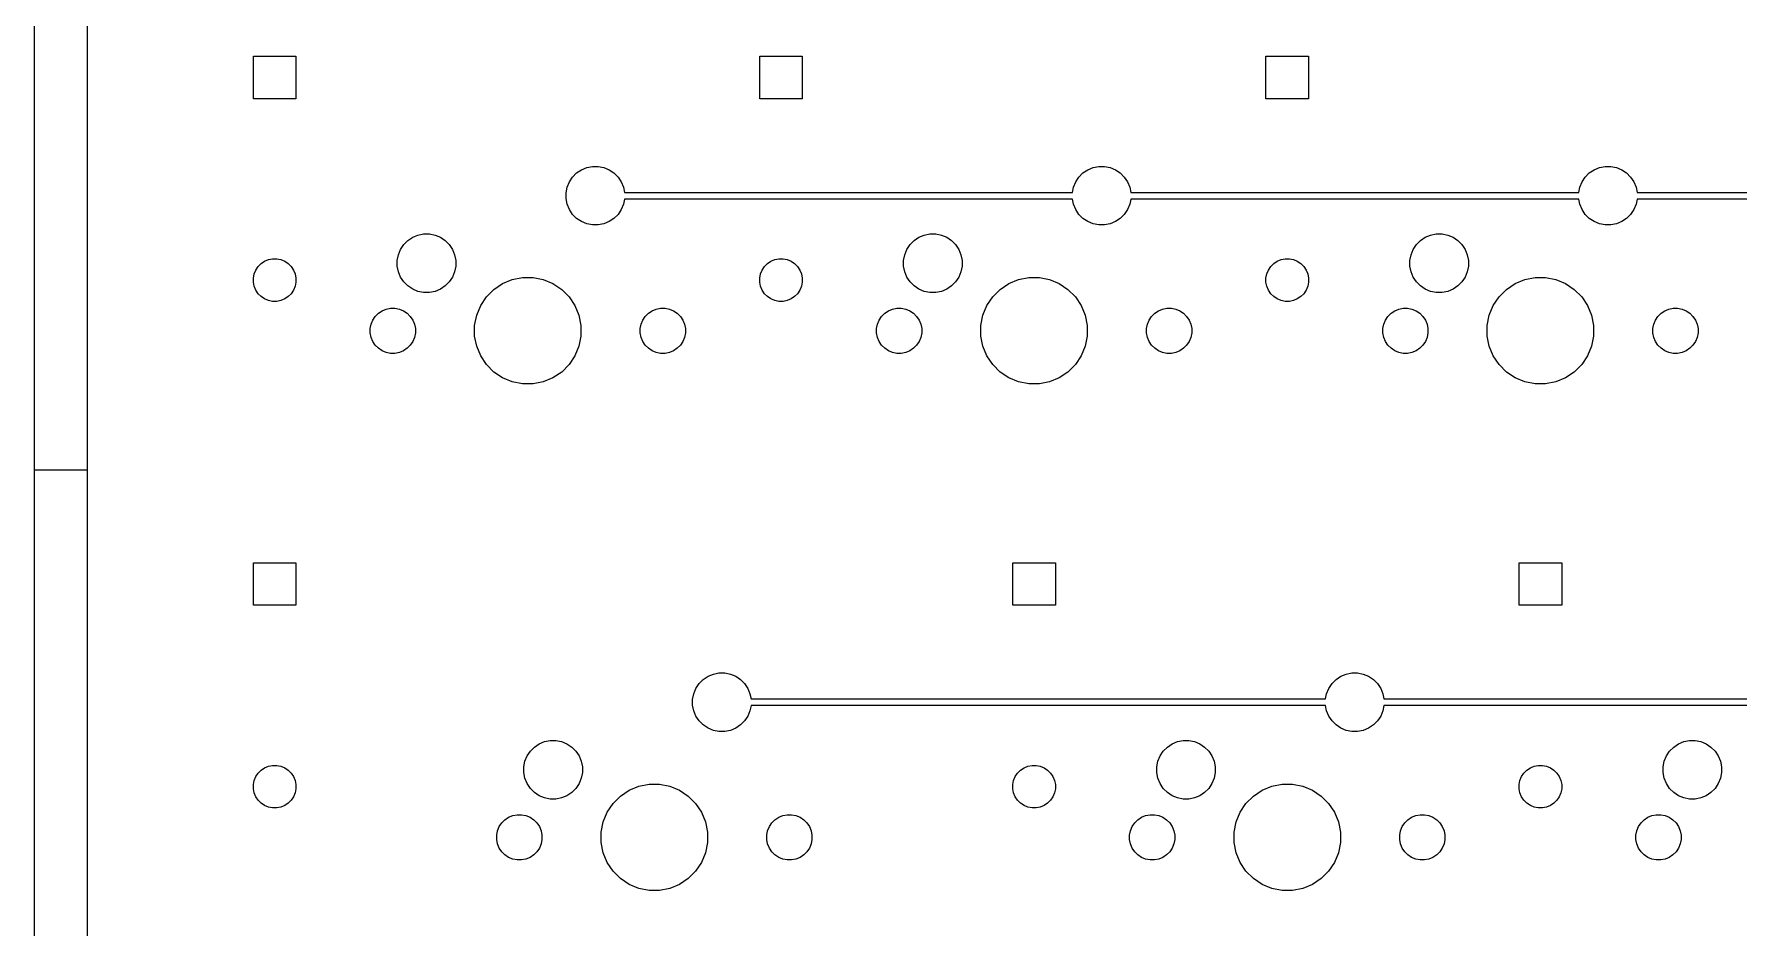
# Model space of a CAD drawing. Extents: x 0.4 to 33.6, y -21.6 to -0.4.
# Drawn here: x 0.394 to 2.919, y -3.04 to -1.717 of the extents above; entities that cross this region are included whole.
import ezdxf

# ---------------------------------------------------------------- set-up
doc = ezdxf.new("R2010")
doc.units = 0
doc.header["$MEASUREMENT"] = 0
doc.layers.add('BLACK', color=7, linetype='CONTINUOUS')

msp = doc.modelspace()

# ---------------------------------------------------------------- linework, layer by layer
at = {"layer": 'BLACK', "linetype": 'CONTINUOUS'}
for p, q in [((0.393701, -0.393701), (0.393701, -21.6063)), ((0.472441, -0.472441), (0.472441, -21.5276)), ((0.718504, -1.81275), (0.718504, -1.74975)), ((0.718504, -1.74975), (0.781496, -1.74975)), ((0.781496, -1.74975), (0.781496, -1.81275)), ((1.4685, -1.81275), (1.4685, -1.74975)), ((1.4685, -1.74975), (1.5315, -1.74975)), ((1.5315, -1.74975), (1.5315, -1.81275)), ((2.2185, -1.81275), (2.2185, -1.74975)), ((2.2185, -1.74975), (2.2815, -1.74975)), ((2.2815, -1.74975), (2.2815, -1.81275)), ((0.781496, -1.81275), (0.718504, -1.81275)), ((1.5315, -1.81275), (1.4685, -1.81275)), ((2.2815, -1.81275), (2.2185, -1.81275)), ((1.19739, -1.92261), (1.20449, -1.91787)), ((1.20449, -1.91787), (1.21237, -1.91461)), ((1.21237, -1.91461), (1.22073, -1.91294)), ((1.22073, -1.91294), (1.22927, -1.91294)), ((1.22927, -1.91294), (1.23763, -1.91461)), ((1.23763, -1.91461), (1.24551, -1.91787)), ((1.24551, -1.91787), (1.25261, -1.92261)), ((1.94739, -1.92261), (1.95449, -1.91787)), ((1.95449, -1.91787), (1.96237, -1.91461)), ((1.96237, -1.91461), (1.97073, -1.91294)), ((1.97073, -1.91294), (1.97927, -1.91294)), ((1.97927, -1.91294), (1.98763, -1.91461)), ((1.98763, -1.91461), (1.99551, -1.91787)), ((1.99551, -1.91787), (2.00261, -1.92261)), ((2.69739, -1.92261), (2.70449, -1.91787)), ((2.70449, -1.91787), (2.71237, -1.91461)), ((2.71237, -1.91461), (2.72073, -1.91294)), ((2.72073, -1.91294), (2.72927, -1.91294)), ((2.72927, -1.91294), (2.73763, -1.91461)), ((2.73763, -1.91461), (2.74551, -1.91787)), ((2.74551, -1.91787), (2.75261, -1.92261)), ((1.18169, -1.95198), (1.18336, -1.94362)), ((1.18336, -1.94362), (1.18662, -1.93574)), ((1.18662, -1.93574), (1.19136, -1.92864)), ((1.19136, -1.92864), (1.19739, -1.92261)), ((1.25261, -1.92261), (1.25864, -1.92864)), ((1.25864, -1.92864), (1.26338, -1.93574)), ((1.26338, -1.93574), (1.26664, -1.94362)), ((1.26664, -1.94362), (1.26818, -1.95133)), ((1.93182, -1.95133), (1.93336, -1.94362)), ((1.93336, -1.94362), (1.93662, -1.93574)), ((1.93662, -1.93574), (1.94136, -1.92864)), ((1.94136, -1.92864), (1.94739, -1.92261)), ((2.00261, -1.92261), (2.00864, -1.92864)), ((2.00864, -1.92864), (2.01338, -1.93574)), ((2.01338, -1.93574), (2.01664, -1.94362)), ((2.01664, -1.94362), (2.01818, -1.95133)), ((2.68182, -1.95133), (2.68336, -1.94362)), ((2.68336, -1.94362), (2.68662, -1.93574)), ((2.68662, -1.93574), (2.69136, -1.92864)), ((2.69136, -1.92864), (2.69739, -1.92261)), ((2.75261, -1.92261), (2.75864, -1.92864)), ((2.75864, -1.92864), (2.76338, -1.93574)), ((2.76338, -1.93574), (2.76664, -1.94362)), ((2.76664, -1.94362), (2.76818, -1.95133)), ((1.18169, -1.96052), (1.18169, -1.95198)), ((1.18336, -1.96888), (1.18169, -1.96052)), ((1.18662, -1.97676), (1.18336, -1.96888)), ((1.26664, -1.96888), (1.26338, -1.97676)), ((1.26818, -1.96117), (1.26664, -1.96888)), ((1.26818, -1.95133), (1.93182, -1.95133)), ((1.93182, -1.96117), (1.26818, -1.96117)), ((1.93336, -1.96888), (1.93182, -1.96117)), ((1.93662, -1.97676), (1.93336, -1.96888)), ((2.01664, -1.96888), (2.01338, -1.97676)), ((2.01818, -1.96117), (2.01664, -1.96888)), ((2.01818, -1.95133), (2.68182, -1.95133)), ((2.68182, -1.96117), (2.01818, -1.96117)), ((2.68336, -1.96888), (2.68182, -1.96117)), ((2.68662, -1.97676), (2.68336, -1.96888)), ((2.76664, -1.96888), (2.76338, -1.97676)), ((2.76818, -1.96117), (2.76664, -1.96888)), ((2.76818, -1.95133), (3.43182, -1.95133)), ((3.43182, -1.96117), (2.76818, -1.96117)), ((1.19136, -1.98386), (1.18662, -1.97676)), ((1.19739, -1.98989), (1.19136, -1.98386)), ((1.20449, -1.99463), (1.19739, -1.98989)), ((1.21237, -1.99789), (1.20449, -1.99463)), ((1.24551, -1.99463), (1.23763, -1.99789)), ((1.25261, -1.98989), (1.24551, -1.99463)), ((1.25864, -1.98386), (1.25261, -1.98989)), ((1.26338, -1.97676), (1.25864, -1.98386)), ((1.94136, -1.98386), (1.93662, -1.97676)), ((1.94739, -1.98989), (1.94136, -1.98386)), ((1.95449, -1.99463), (1.94739, -1.98989)), ((1.96237, -1.99789), (1.95449, -1.99463)), ((1.99551, -1.99463), (1.98763, -1.99789)), ((2.00261, -1.98989), (1.99551, -1.99463)), ((2.00864, -1.98386), (2.00261, -1.98989)), ((2.01338, -1.97676), (2.00864, -1.98386)), ((2.69136, -1.98386), (2.68662, -1.97676)), ((2.69739, -1.98989), (2.69136, -1.98386)), ((2.70449, -1.99463), (2.69739, -1.98989)), ((2.71237, -1.99789), (2.70449, -1.99463)), ((2.74551, -1.99463), (2.73763, -1.99789)), ((2.75261, -1.98989), (2.74551, -1.99463)), ((2.75864, -1.98386), (2.75261, -1.98989)), ((2.76338, -1.97676), (2.75864, -1.98386)), ((0.947393, -2.02261), (0.954486, -2.01787)), ((0.954486, -2.01787), (0.962368, -2.01461)), ((0.962368, -2.01461), (0.970735, -2.01294)), ((0.970735, -2.01294), (0.979265, -2.01294)), ((0.979265, -2.01294), (0.987632, -2.01461)), ((0.987632, -2.01461), (0.995514, -2.01787)), ((0.995514, -2.01787), (1.00261, -2.02261)), ((1.22073, -1.99956), (1.21237, -1.99789)), ((1.22927, -1.99956), (1.22073, -1.99956)), ((1.23763, -1.99789), (1.22927, -1.99956)), ((1.69739, -2.02261), (1.70449, -2.01787)), ((1.70449, -2.01787), (1.71237, -2.01461)), ((1.71237, -2.01461), (1.72073, -2.01294)), ((1.72073, -2.01294), (1.72927, -2.01294)), ((1.72927, -2.01294), (1.73763, -2.01461)), ((1.73763, -2.01461), (1.74551, -2.01787)), ((1.74551, -2.01787), (1.75261, -2.02261)), ((1.97073, -1.99956), (1.96237, -1.99789)), ((1.97927, -1.99956), (1.97073, -1.99956)), ((1.98763, -1.99789), (1.97927, -1.99956)), ((2.44739, -2.02261), (2.45449, -2.01787)), ((2.45449, -2.01787), (2.46237, -2.01461)), ((2.46237, -2.01461), (2.47073, -2.01294)), ((2.47073, -2.01294), (2.47927, -2.01294)), ((2.47927, -2.01294), (2.48763, -2.01461)), ((2.48763, -2.01461), (2.49551, -2.01787)), ((2.49551, -2.01787), (2.50261, -2.02261)), ((2.72073, -1.99956), (2.71237, -1.99789)), ((2.72927, -1.99956), (2.72073, -1.99956)), ((2.73763, -1.99789), (2.72927, -1.99956)), ((0.931693, -2.05198), (0.933357, -2.04362)), ((0.933357, -2.04362), (0.936622, -2.03574)), ((0.936622, -2.03574), (0.941361, -2.02864)), ((0.941361, -2.02864), (0.947393, -2.02261)), ((1.00261, -2.02261), (1.00864, -2.02864)), ((1.00864, -2.02864), (1.01338, -2.03574)), ((1.01338, -2.03574), (1.01664, -2.04362)), ((1.01664, -2.04362), (1.01831, -2.05198)), ((1.68169, -2.05198), (1.68336, -2.04362)), ((1.68336, -2.04362), (1.68662, -2.03574)), ((1.68662, -2.03574), (1.69136, -2.02864)), ((1.69136, -2.02864), (1.69739, -2.02261)), ((1.75261, -2.02261), (1.75864, -2.02864)), ((1.75864, -2.02864), (1.76338, -2.03574)), ((1.76338, -2.03574), (1.76664, -2.04362)), ((1.76664, -2.04362), (1.76831, -2.05198)), ((2.43169, -2.05198), (2.43336, -2.04362)), ((2.43336, -2.04362), (2.43662, -2.03574)), ((2.43662, -2.03574), (2.44136, -2.02864)), ((2.44136, -2.02864), (2.44739, -2.02261)), ((2.50261, -2.02261), (2.50864, -2.02864)), ((2.50864, -2.02864), (2.51338, -2.03574)), ((2.51338, -2.03574), (2.51664, -2.04362)), ((2.51664, -2.04362), (2.51831, -2.05198)), ((0.719714, -2.07206), (0.722089, -2.06633)), ((0.722089, -2.06633), (0.725535, -2.06117)), ((0.725535, -2.06117), (0.729922, -2.05679)), ((0.729922, -2.05679), (0.735081, -2.05334)), ((0.735081, -2.05334), (0.740813, -2.05096)), ((0.740813, -2.05096), (0.746898, -2.04975)), ((0.746898, -2.04975), (0.753102, -2.04975)), ((0.753102, -2.04975), (0.759187, -2.05096)), ((0.759187, -2.05096), (0.764919, -2.05334)), ((0.764919, -2.05334), (0.770078, -2.05679)), ((0.770078, -2.05679), (0.774465, -2.06117)), ((0.774465, -2.06117), (0.777911, -2.06633)), ((0.777911, -2.06633), (0.780286, -2.07206)), ((0.931693, -2.06052), (0.931693, -2.05198)), ((0.933357, -2.06888), (0.931693, -2.06052)), ((0.936622, -2.07676), (0.933357, -2.06888)), ((1.01664, -2.06888), (1.01338, -2.07676)), ((1.01831, -2.06052), (1.01664, -2.06888)), ((1.01831, -2.05198), (1.01831, -2.06052)), ((1.46971, -2.07206), (1.47209, -2.06633)), ((1.47209, -2.06633), (1.47554, -2.06117)), ((1.47554, -2.06117), (1.47992, -2.05679)), ((1.47992, -2.05679), (1.48508, -2.05334)), ((1.48508, -2.05334), (1.49081, -2.05096)), ((1.49081, -2.05096), (1.4969, -2.04975)), ((1.4969, -2.04975), (1.5031, -2.04975)), ((1.5031, -2.04975), (1.50919, -2.05096)), ((1.50919, -2.05096), (1.51492, -2.05334)), ((1.51492, -2.05334), (1.52008, -2.05679)), ((1.52008, -2.05679), (1.52446, -2.06117)), ((1.52446, -2.06117), (1.52791, -2.06633)), ((1.52791, -2.06633), (1.53029, -2.07206)), ((1.68169, -2.06052), (1.68169, -2.05198)), ((1.68336, -2.06888), (1.68169, -2.06052)), ((1.68662, -2.07676), (1.68336, -2.06888)), ((1.76664, -2.06888), (1.76338, -2.07676)), ((1.76831, -2.06052), (1.76664, -2.06888)), ((1.76831, -2.05198), (1.76831, -2.06052)), ((2.21971, -2.07206), (2.22209, -2.06633)), ((2.22209, -2.06633), (2.22554, -2.06117)), ((2.22554, -2.06117), (2.22992, -2.05679)), ((2.22992, -2.05679), (2.23508, -2.05334)), ((2.23508, -2.05334), (2.24081, -2.05096)), ((2.24081, -2.05096), (2.2469, -2.04975)), ((2.2469, -2.04975), (2.2531, -2.04975)), ((2.2531, -2.04975), (2.25919, -2.05096)), ((2.25919, -2.05096), (2.26492, -2.05334)), ((2.26492, -2.05334), (2.27008, -2.05679)), ((2.27008, -2.05679), (2.27446, -2.06117)), ((2.27446, -2.06117), (2.27791, -2.06633)), ((2.27791, -2.06633), (2.28029, -2.07206)), ((2.43169, -2.06052), (2.43169, -2.05198)), ((2.43336, -2.06888), (2.43169, -2.06052)), ((2.43662, -2.07676), (2.43336, -2.06888)), ((2.51664, -2.06888), (2.51338, -2.07676)), ((2.51831, -2.06052), (2.51664, -2.06888)), ((2.51831, -2.05198), (2.51831, -2.06052)), ((0.718504, -2.07815), (0.719714, -2.07206)), ((0.718504, -2.08435), (0.718504, -2.07815)), ((0.719714, -2.09044), (0.718504, -2.08435)), ((0.722089, -2.09617), (0.719714, -2.09044)), ((0.780286, -2.09044), (0.777911, -2.09617)), ((0.780286, -2.07206), (0.781496, -2.07815)), ((0.781496, -2.08435), (0.780286, -2.09044)), ((0.781496, -2.07815), (0.781496, -2.08435)), ((0.941361, -2.08386), (0.936622, -2.07676)), ((0.947393, -2.08989), (0.941361, -2.08386)), ((0.954486, -2.09463), (0.947393, -2.08989)), ((0.962368, -2.09789), (0.954486, -2.09463)), ((0.995514, -2.09463), (0.987632, -2.09789)), ((1.00261, -2.08989), (0.995514, -2.09463)), ((1.00864, -2.08386), (1.00261, -2.08989)), ((1.01338, -2.07676), (1.00864, -2.08386)), ((1.06384, -2.10606), (1.07481, -2.09509)), ((1.07481, -2.09509), (1.0877, -2.08647)), ((1.0877, -2.08647), (1.10203, -2.08054)), ((1.10203, -2.08054), (1.11724, -2.07751)), ((1.11724, -2.07751), (1.13276, -2.07751)), ((1.13276, -2.07751), (1.14797, -2.08054)), ((1.14797, -2.08054), (1.1623, -2.08647)), ((1.1623, -2.08647), (1.17519, -2.09509)), ((1.17519, -2.09509), (1.18616, -2.10606)), ((1.4685, -2.07815), (1.46971, -2.07206)), ((1.4685, -2.08435), (1.4685, -2.07815)), ((1.46971, -2.09044), (1.4685, -2.08435)), ((1.47209, -2.09617), (1.46971, -2.09044)), ((1.53029, -2.09044), (1.52791, -2.09617)), ((1.53029, -2.07206), (1.5315, -2.07815)), ((1.5315, -2.08435), (1.53029, -2.09044)), ((1.5315, -2.07815), (1.5315, -2.08435)), ((1.69136, -2.08386), (1.68662, -2.07676)), ((1.69739, -2.08989), (1.69136, -2.08386)), ((1.70449, -2.09463), (1.69739, -2.08989)), ((1.71237, -2.09789), (1.70449, -2.09463)), ((1.74551, -2.09463), (1.73763, -2.09789)), ((1.75261, -2.08989), (1.74551, -2.09463)), ((1.75864, -2.08386), (1.75261, -2.08989)), ((1.76338, -2.07676), (1.75864, -2.08386)), ((1.81384, -2.10606), (1.82481, -2.09509)), ((1.82481, -2.09509), (1.8377, -2.08647)), ((1.8377, -2.08647), (1.85203, -2.08054)), ((1.85203, -2.08054), (1.86724, -2.07751)), ((1.86724, -2.07751), (1.88276, -2.07751)), ((1.88276, -2.07751), (1.89797, -2.08054)), ((1.89797, -2.08054), (1.9123, -2.08647)), ((1.9123, -2.08647), (1.92519, -2.09509)), ((1.92519, -2.09509), (1.93616, -2.10606)), ((2.2185, -2.07815), (2.21971, -2.07206)), ((2.2185, -2.08435), (2.2185, -2.07815)), ((2.21971, -2.09044), (2.2185, -2.08435)), ((2.22209, -2.09617), (2.21971, -2.09044)), ((2.28029, -2.09044), (2.27791, -2.09617)), ((2.28029, -2.07206), (2.2815, -2.07815)), ((2.2815, -2.08435), (2.28029, -2.09044)), ((2.2815, -2.07815), (2.2815, -2.08435)), ((2.44136, -2.08386), (2.43662, -2.07676)), ((2.44739, -2.08989), (2.44136, -2.08386)), ((2.45449, -2.09463), (2.44739, -2.08989)), ((2.46237, -2.09789), (2.45449, -2.09463)), ((2.49551, -2.09463), (2.48763, -2.09789)), ((2.50261, -2.08989), (2.49551, -2.09463)), ((2.50864, -2.08386), (2.50261, -2.08989)), ((2.51338, -2.07676), (2.50864, -2.08386)), ((2.56384, -2.10606), (2.57481, -2.09509)), ((2.57481, -2.09509), (2.5877, -2.08647)), ((2.5877, -2.08647), (2.60203, -2.08054)), ((2.60203, -2.08054), (2.61724, -2.07751)), ((2.61724, -2.07751), (2.63276, -2.07751)), ((2.63276, -2.07751), (2.64797, -2.08054)), ((2.64797, -2.08054), (2.6623, -2.08647)), ((2.6623, -2.08647), (2.67519, -2.09509)), ((2.67519, -2.09509), (2.68616, -2.10606)), ((0.725535, -2.10133), (0.722089, -2.09617)), ((0.729922, -2.10571), (0.725535, -2.10133)), ((0.735081, -2.10916), (0.729922, -2.10571)), ((0.740813, -2.11154), (0.735081, -2.10916)), ((0.746898, -2.11275), (0.740813, -2.11154)), ((0.753102, -2.11275), (0.746898, -2.11275)), ((0.759187, -2.11154), (0.753102, -2.11275)), ((0.764919, -2.10916), (0.759187, -2.11154)), ((0.770078, -2.10571), (0.764919, -2.10916)), ((0.774465, -2.10133), (0.770078, -2.10571)), ((0.777911, -2.09617), (0.774465, -2.10133)), ((0.970735, -2.09956), (0.962368, -2.09789)), ((0.979265, -2.09956), (0.970735, -2.09956)), ((0.987632, -2.09789), (0.979265, -2.09956)), ((1.04929, -2.13328), (1.05522, -2.11895)), ((1.05522, -2.11895), (1.06384, -2.10606)), ((1.18616, -2.10606), (1.19478, -2.11895)), ((1.19478, -2.11895), (1.20071, -2.13328)), ((1.47554, -2.10133), (1.47209, -2.09617)), ((1.47992, -2.10571), (1.47554, -2.10133)), ((1.48508, -2.10916), (1.47992, -2.10571)), ((1.49081, -2.11154), (1.48508, -2.10916)), ((1.4969, -2.11275), (1.49081, -2.11154)), ((1.5031, -2.11275), (1.4969, -2.11275)), ((1.50919, -2.11154), (1.5031, -2.11275)), ((1.51492, -2.10916), (1.50919, -2.11154)), ((1.52008, -2.10571), (1.51492, -2.10916)), ((1.52446, -2.10133), (1.52008, -2.10571)), ((1.52791, -2.09617), (1.52446, -2.10133)), ((1.72073, -2.09956), (1.71237, -2.09789)), ((1.72927, -2.09956), (1.72073, -2.09956)), ((1.73763, -2.09789), (1.72927, -2.09956)), ((1.79929, -2.13328), (1.80522, -2.11895)), ((1.80522, -2.11895), (1.81384, -2.10606)), ((1.93616, -2.10606), (1.94478, -2.11895)), ((1.94478, -2.11895), (1.95071, -2.13328)), ((2.22554, -2.10133), (2.22209, -2.09617)), ((2.22992, -2.10571), (2.22554, -2.10133)), ((2.23508, -2.10916), (2.22992, -2.10571)), ((2.24081, -2.11154), (2.23508, -2.10916)), ((2.2469, -2.11275), (2.24081, -2.11154)), ((2.2531, -2.11275), (2.2469, -2.11275)), ((2.25919, -2.11154), (2.2531, -2.11275)), ((2.26492, -2.10916), (2.25919, -2.11154)), ((2.27008, -2.10571), (2.26492, -2.10916)), ((2.27446, -2.10133), (2.27008, -2.10571)), ((2.27791, -2.09617), (2.27446, -2.10133)), ((2.47073, -2.09956), (2.46237, -2.09789)), ((2.47927, -2.09956), (2.47073, -2.09956)), ((2.48763, -2.09789), (2.47927, -2.09956)), ((2.54929, -2.13328), (2.55522, -2.11895)), ((2.55522, -2.11895), (2.56384, -2.10606)), ((2.68616, -2.10606), (2.69478, -2.11895)), ((2.69478, -2.11895), (2.70071, -2.13328)), ((0.891535, -2.15295), (0.892821, -2.14649)), ((0.892821, -2.14649), (0.895344, -2.1404)), ((0.895344, -2.1404), (0.899006, -2.13492)), ((0.899006, -2.13492), (0.903668, -2.13026)), ((0.903668, -2.13026), (0.909149, -2.12659)), ((0.909149, -2.12659), (0.915239, -2.12407)), ((0.915239, -2.12407), (0.921704, -2.12279)), ((0.921704, -2.12279), (0.928296, -2.12279)), ((0.928296, -2.12279), (0.934761, -2.12407)), ((0.934761, -2.12407), (0.940851, -2.12659)), ((0.940851, -2.12659), (0.946332, -2.13026)), ((0.946332, -2.13026), (0.950994, -2.13492)), ((0.950994, -2.13492), (0.954656, -2.1404)), ((0.954656, -2.1404), (0.957179, -2.14649)), ((0.957179, -2.14649), (0.958465, -2.15295)), ((1.04626, -2.14849), (1.04929, -2.13328)), ((1.20071, -2.13328), (1.20374, -2.14849)), ((1.29154, -2.15295), (1.29282, -2.14649)), ((1.29282, -2.14649), (1.29534, -2.1404)), ((1.29534, -2.1404), (1.29901, -2.13492)), ((1.29901, -2.13492), (1.30367, -2.13026)), ((1.30367, -2.13026), (1.30915, -2.12659)), ((1.30915, -2.12659), (1.31524, -2.12407)), ((1.31524, -2.12407), (1.3217, -2.12279)), ((1.3217, -2.12279), (1.3283, -2.12279)), ((1.3283, -2.12279), (1.33476, -2.12407)), ((1.33476, -2.12407), (1.34085, -2.12659)), ((1.34085, -2.12659), (1.34633, -2.13026)), ((1.34633, -2.13026), (1.35099, -2.13492)), ((1.35099, -2.13492), (1.35466, -2.1404)), ((1.35466, -2.1404), (1.35718, -2.14649)), ((1.35718, -2.14649), (1.35846, -2.15295)), ((1.64154, -2.15295), (1.64282, -2.14649)), ((1.64282, -2.14649), (1.64534, -2.1404)), ((1.64534, -2.1404), (1.64901, -2.13492)), ((1.64901, -2.13492), (1.65367, -2.13026)), ((1.65367, -2.13026), (1.65915, -2.12659)), ((1.65915, -2.12659), (1.66524, -2.12407)), ((1.66524, -2.12407), (1.6717, -2.12279)), ((1.6717, -2.12279), (1.6783, -2.12279)), ((1.6783, -2.12279), (1.68476, -2.12407)), ((1.68476, -2.12407), (1.69085, -2.12659)), ((1.69085, -2.12659), (1.69633, -2.13026)), ((1.69633, -2.13026), (1.70099, -2.13492)), ((1.70099, -2.13492), (1.70466, -2.1404)), ((1.70466, -2.1404), (1.70718, -2.14649)), ((1.70718, -2.14649), (1.70846, -2.15295)), ((1.79626, -2.14849), (1.79929, -2.13328)), ((1.95071, -2.13328), (1.95374, -2.14849)), ((2.04154, -2.15295), (2.04282, -2.14649)), ((2.04282, -2.14649), (2.04534, -2.1404)), ((2.04534, -2.1404), (2.04901, -2.13492)), ((2.04901, -2.13492), (2.05367, -2.13026)), ((2.05367, -2.13026), (2.05915, -2.12659)), ((2.05915, -2.12659), (2.06524, -2.12407)), ((2.06524, -2.12407), (2.0717, -2.12279)), ((2.0717, -2.12279), (2.0783, -2.12279)), ((2.0783, -2.12279), (2.08476, -2.12407)), ((2.08476, -2.12407), (2.09085, -2.12659)), ((2.09085, -2.12659), (2.09633, -2.13026)), ((2.09633, -2.13026), (2.10099, -2.13492)), ((2.10099, -2.13492), (2.10466, -2.1404)), ((2.10466, -2.1404), (2.10718, -2.14649)), ((2.10718, -2.14649), (2.10846, -2.15295)), ((2.39154, -2.15295), (2.39282, -2.14649)), ((2.39282, -2.14649), (2.39534, -2.1404)), ((2.39534, -2.1404), (2.39901, -2.13492)), ((2.39901, -2.13492), (2.40367, -2.13026)), ((2.40367, -2.13026), (2.40915, -2.12659)), ((2.40915, -2.12659), (2.41524, -2.12407)), ((2.41524, -2.12407), (2.4217, -2.12279)), ((2.4217, -2.12279), (2.4283, -2.12279)), ((2.4283, -2.12279), (2.43476, -2.12407)), ((2.43476, -2.12407), (2.44085, -2.12659)), ((2.44085, -2.12659), (2.44633, -2.13026)), ((2.44633, -2.13026), (2.45099, -2.13492)), ((2.45099, -2.13492), (2.45466, -2.1404)), ((2.45466, -2.1404), (2.45718, -2.14649)), ((2.45718, -2.14649), (2.45846, -2.15295)), ((2.54626, -2.14849), (2.54929, -2.13328)), ((2.70071, -2.13328), (2.70374, -2.14849)), ((2.79154, -2.15295), (2.79282, -2.14649)), ((2.79282, -2.14649), (2.79534, -2.1404)), ((2.79534, -2.1404), (2.79901, -2.13492)), ((2.79901, -2.13492), (2.80367, -2.13026)), ((2.80367, -2.13026), (2.80915, -2.12659)), ((2.80915, -2.12659), (2.81524, -2.12407)), ((2.81524, -2.12407), (2.8217, -2.12279)), ((2.8217, -2.12279), (2.8283, -2.12279)), ((2.8283, -2.12279), (2.83476, -2.12407)), ((2.83476, -2.12407), (2.84085, -2.12659)), ((2.84085, -2.12659), (2.84633, -2.13026)), ((2.84633, -2.13026), (2.85099, -2.13492)), ((2.85099, -2.13492), (2.85466, -2.1404)), ((2.85466, -2.1404), (2.85718, -2.14649)), ((2.85718, -2.14649), (2.85846, -2.15295)), ((0.891535, -2.15955), (0.891535, -2.15295)), ((0.892821, -2.16601), (0.891535, -2.15955)), ((0.895344, -2.1721), (0.892821, -2.16601)), ((0.957179, -2.16601), (0.954656, -2.1721)), ((0.958465, -2.15955), (0.957179, -2.16601)), ((0.958465, -2.15295), (0.958465, -2.15955)), ((1.04626, -2.16401), (1.04626, -2.14849)), ((1.04929, -2.17922), (1.04626, -2.16401)), ((1.20374, -2.16401), (1.20071, -2.17922)), ((1.20374, -2.14849), (1.20374, -2.16401)), ((1.29154, -2.15955), (1.29154, -2.15295)), ((1.29282, -2.16601), (1.29154, -2.15955)), ((1.29534, -2.1721), (1.29282, -2.16601)), ((1.35718, -2.16601), (1.35466, -2.1721)), ((1.35846, -2.15955), (1.35718, -2.16601)), ((1.35846, -2.15295), (1.35846, -2.15955)), ((1.64154, -2.15955), (1.64154, -2.15295)), ((1.64282, -2.16601), (1.64154, -2.15955)), ((1.64534, -2.1721), (1.64282, -2.16601)), ((1.70718, -2.16601), (1.70466, -2.1721)), ((1.70846, -2.15955), (1.70718, -2.16601)), ((1.70846, -2.15295), (1.70846, -2.15955)), ((1.79626, -2.16401), (1.79626, -2.14849)), ((1.79929, -2.17922), (1.79626, -2.16401)), ((1.95374, -2.16401), (1.95071, -2.17922)), ((1.95374, -2.14849), (1.95374, -2.16401)), ((2.04154, -2.15955), (2.04154, -2.15295)), ((2.04282, -2.16601), (2.04154, -2.15955)), ((2.04534, -2.1721), (2.04282, -2.16601)), ((2.10718, -2.16601), (2.10466, -2.1721)), ((2.10846, -2.15955), (2.10718, -2.16601)), ((2.10846, -2.15295), (2.10846, -2.15955)), ((2.39154, -2.15955), (2.39154, -2.15295)), ((2.39282, -2.16601), (2.39154, -2.15955)), ((2.39534, -2.1721), (2.39282, -2.16601)), ((2.45718, -2.16601), (2.45466, -2.1721)), ((2.45846, -2.15955), (2.45718, -2.16601)), ((2.45846, -2.15295), (2.45846, -2.15955)), ((2.54626, -2.16401), (2.54626, -2.14849)), ((2.54929, -2.17922), (2.54626, -2.16401)), ((2.70374, -2.16401), (2.70071, -2.17922)), ((2.70374, -2.14849), (2.70374, -2.16401)), ((2.79154, -2.15955), (2.79154, -2.15295)), ((2.79282, -2.16601), (2.79154, -2.15955)), ((2.79534, -2.1721), (2.79282, -2.16601)), ((2.85718, -2.16601), (2.85466, -2.1721)), ((2.85846, -2.15955), (2.85718, -2.16601)), ((2.85846, -2.15295), (2.85846, -2.15955)), ((0.899006, -2.17758), (0.895344, -2.1721)), ((0.903668, -2.18224), (0.899006, -2.17758)), ((0.909149, -2.18591), (0.903668, -2.18224)), ((0.915239, -2.18843), (0.909149, -2.18591)), ((0.921704, -2.18971), (0.915239, -2.18843)), ((0.928296, -2.18971), (0.921704, -2.18971)), ((0.934761, -2.18843), (0.928296, -2.18971)), ((0.940851, -2.18591), (0.934761, -2.18843)), ((0.946332, -2.18224), (0.940851, -2.18591)), ((0.950994, -2.17758), (0.946332, -2.18224)), ((0.954656, -2.1721), (0.950994, -2.17758)), ((1.05522, -2.19355), (1.04929, -2.17922)), ((1.06384, -2.20644), (1.05522, -2.19355)), ((1.19478, -2.19355), (1.18616, -2.20644)), ((1.20071, -2.17922), (1.19478, -2.19355)), ((1.29901, -2.17758), (1.29534, -2.1721)), ((1.30367, -2.18224), (1.29901, -2.17758)), ((1.30915, -2.18591), (1.30367, -2.18224)), ((1.31524, -2.18843), (1.30915, -2.18591)), ((1.3217, -2.18971), (1.31524, -2.18843)), ((1.3283, -2.18971), (1.3217, -2.18971)), ((1.33476, -2.18843), (1.3283, -2.18971)), ((1.34085, -2.18591), (1.33476, -2.18843)), ((1.34633, -2.18224), (1.34085, -2.18591)), ((1.35099, -2.17758), (1.34633, -2.18224)), ((1.35466, -2.1721), (1.35099, -2.17758)), ((1.64901, -2.17758), (1.64534, -2.1721)), ((1.65367, -2.18224), (1.64901, -2.17758)), ((1.65915, -2.18591), (1.65367, -2.18224)), ((1.66524, -2.18843), (1.65915, -2.18591)), ((1.6717, -2.18971), (1.66524, -2.18843)), ((1.6783, -2.18971), (1.6717, -2.18971)), ((1.68476, -2.18843), (1.6783, -2.18971)), ((1.69085, -2.18591), (1.68476, -2.18843)), ((1.69633, -2.18224), (1.69085, -2.18591)), ((1.70099, -2.17758), (1.69633, -2.18224)), ((1.70466, -2.1721), (1.70099, -2.17758)), ((1.80522, -2.19355), (1.79929, -2.17922)), ((1.81384, -2.20644), (1.80522, -2.19355)), ((1.94478, -2.19355), (1.93616, -2.20644)), ((1.95071, -2.17922), (1.94478, -2.19355)), ((2.04901, -2.17758), (2.04534, -2.1721)), ((2.05367, -2.18224), (2.04901, -2.17758)), ((2.05915, -2.18591), (2.05367, -2.18224)), ((2.06524, -2.18843), (2.05915, -2.18591)), ((2.0717, -2.18971), (2.06524, -2.18843)), ((2.0783, -2.18971), (2.0717, -2.18971)), ((2.08476, -2.18843), (2.0783, -2.18971)), ((2.09085, -2.18591), (2.08476, -2.18843)), ((2.09633, -2.18224), (2.09085, -2.18591)), ((2.10099, -2.17758), (2.09633, -2.18224)), ((2.10466, -2.1721), (2.10099, -2.17758)), ((2.39901, -2.17758), (2.39534, -2.1721)), ((2.40367, -2.18224), (2.39901, -2.17758)), ((2.40915, -2.18591), (2.40367, -2.18224)), ((2.41524, -2.18843), (2.40915, -2.18591)), ((2.4217, -2.18971), (2.41524, -2.18843)), ((2.4283, -2.18971), (2.4217, -2.18971)), ((2.43476, -2.18843), (2.4283, -2.18971)), ((2.44085, -2.18591), (2.43476, -2.18843)), ((2.44633, -2.18224), (2.44085, -2.18591)), ((2.45099, -2.17758), (2.44633, -2.18224)), ((2.45466, -2.1721), (2.45099, -2.17758)), ((2.55522, -2.19355), (2.54929, -2.17922)), ((2.56384, -2.20644), (2.55522, -2.19355)), ((2.69478, -2.19355), (2.68616, -2.20644)), ((2.70071, -2.17922), (2.69478, -2.19355)), ((2.79901, -2.17758), (2.79534, -2.1721)), ((2.80367, -2.18224), (2.79901, -2.17758)), ((2.80915, -2.18591), (2.80367, -2.18224)), ((2.81524, -2.18843), (2.80915, -2.18591)), ((2.8217, -2.18971), (2.81524, -2.18843)), ((2.8283, -2.18971), (2.8217, -2.18971)), ((2.83476, -2.18843), (2.8283, -2.18971)), ((2.84085, -2.18591), (2.83476, -2.18843)), ((2.84633, -2.18224), (2.84085, -2.18591)), ((2.85099, -2.17758), (2.84633, -2.18224)), ((2.85466, -2.1721), (2.85099, -2.17758)), ((1.07481, -2.21741), (1.06384, -2.20644)), ((1.0877, -2.22603), (1.07481, -2.21741)), ((1.17519, -2.21741), (1.1623, -2.22603)), ((1.18616, -2.20644), (1.17519, -2.21741)), ((1.82481, -2.21741), (1.81384, -2.20644)), ((1.8377, -2.22603), (1.82481, -2.21741)), ((1.92519, -2.21741), (1.9123, -2.22603)), ((1.93616, -2.20644), (1.92519, -2.21741)), ((2.57481, -2.21741), (2.56384, -2.20644)), ((2.5877, -2.22603), (2.57481, -2.21741)), ((2.67519, -2.21741), (2.6623, -2.22603)), ((2.68616, -2.20644), (2.67519, -2.21741)), ((1.10203, -2.23196), (1.0877, -2.22603)), ((1.11724, -2.23499), (1.10203, -2.23196)), ((1.13276, -2.23499), (1.11724, -2.23499)), ((1.14797, -2.23196), (1.13276, -2.23499)), ((1.1623, -2.22603), (1.14797, -2.23196)), ((1.85203, -2.23196), (1.8377, -2.22603)), ((1.86724, -2.23499), (1.85203, -2.23196)), ((1.88276, -2.23499), (1.86724, -2.23499)), ((1.89797, -2.23196), (1.88276, -2.23499)), ((1.9123, -2.22603), (1.89797, -2.23196)), ((2.60203, -2.23196), (2.5877, -2.22603)), ((2.61724, -2.23499), (2.60203, -2.23196)), ((2.63276, -2.23499), (2.61724, -2.23499)), ((2.64797, -2.23196), (2.63276, -2.23499)), ((2.6623, -2.22603), (2.64797, -2.23196)), ((0.393701, -2.3622), (0.472441, -2.3622)), ((0.718504, -2.56275), (0.718504, -2.49975)), ((0.718504, -2.49975), (0.781496, -2.49975)), ((0.781496, -2.49975), (0.781496, -2.56275)), ((1.8435, -2.56275), (1.8435, -2.49975)), ((1.8435, -2.49975), (1.9065, -2.49975)), ((1.9065, -2.49975), (1.9065, -2.56275)), ((2.5935, -2.56275), (2.5935, -2.49975)), ((2.5935, -2.49975), (2.6565, -2.49975)), ((2.6565, -2.49975), (2.6565, -2.56275)), ((0.781496, -2.56275), (0.718504, -2.56275)), ((1.9065, -2.56275), (1.8435, -2.56275)), ((2.6565, -2.56275), (2.5935, -2.56275)), ((1.37886, -2.67864), (1.38489, -2.67261)), ((1.38489, -2.67261), (1.39199, -2.66787)), ((1.39199, -2.66787), (1.39987, -2.66461)), ((1.39987, -2.66461), (1.40823, -2.66294)), ((1.40823, -2.66294), (1.41677, -2.66294)), ((1.41677, -2.66294), (1.42513, -2.66461)), ((1.42513, -2.66461), (1.43301, -2.66787)), ((1.43301, -2.66787), (1.44011, -2.67261)), ((1.44011, -2.67261), (1.44614, -2.67864)), ((2.31636, -2.67864), (2.32239, -2.67261)), ((2.32239, -2.67261), (2.32949, -2.66787)), ((2.32949, -2.66787), (2.33737, -2.66461)), ((2.33737, -2.66461), (2.34573, -2.66294)), ((2.34573, -2.66294), (2.35427, -2.66294)), ((2.35427, -2.66294), (2.36263, -2.66461)), ((2.36263, -2.66461), (2.37051, -2.66787)), ((2.37051, -2.66787), (2.37761, -2.67261)), ((2.37761, -2.67261), (2.38364, -2.67864)), ((1.36919, -2.70198), (1.37086, -2.69362)), ((1.36919, -2.71052), (1.36919, -2.70198)), ((1.37086, -2.69362), (1.37412, -2.68574)), ((1.37412, -2.68574), (1.37886, -2.67864)), ((1.44614, -2.67864), (1.45088, -2.68574)), ((1.45088, -2.68574), (1.45414, -2.69362)), ((1.45414, -2.69362), (1.45568, -2.70133)), ((1.45568, -2.70133), (2.30682, -2.70133)), ((2.30682, -2.70133), (2.30836, -2.69362)), ((2.30836, -2.69362), (2.31162, -2.68574)), ((2.31162, -2.68574), (2.31636, -2.67864)), ((2.38364, -2.67864), (2.38838, -2.68574)), ((2.38838, -2.68574), (2.39164, -2.69362)), ((2.39164, -2.69362), (2.39318, -2.70133)), ((2.39318, -2.70133), (3.05682, -2.70133)), ((1.37086, -2.71888), (1.36919, -2.71052)), ((1.37412, -2.72676), (1.37086, -2.71888)), ((1.37886, -2.73386), (1.37412, -2.72676)), ((1.45088, -2.72676), (1.44614, -2.73386)), ((1.45414, -2.71888), (1.45088, -2.72676)), ((1.45568, -2.71117), (1.45414, -2.71888)), ((2.30682, -2.71117), (1.45568, -2.71117)), ((2.30836, -2.71888), (2.30682, -2.71117)), ((2.31162, -2.72676), (2.30836, -2.71888)), ((2.31636, -2.73386), (2.31162, -2.72676)), ((2.38838, -2.72676), (2.38364, -2.73386)), ((2.39164, -2.71888), (2.38838, -2.72676)), ((2.39318, -2.71117), (2.39164, -2.71888)), ((3.05682, -2.71117), (2.39318, -2.71117)), ((1.38489, -2.73989), (1.37886, -2.73386)), ((1.39199, -2.74463), (1.38489, -2.73989)), ((1.39987, -2.74789), (1.39199, -2.74463)), ((1.40823, -2.74956), (1.39987, -2.74789)), ((1.41677, -2.74956), (1.40823, -2.74956)), ((1.42513, -2.74789), (1.41677, -2.74956)), ((1.43301, -2.74463), (1.42513, -2.74789)), ((1.44011, -2.73989), (1.43301, -2.74463)), ((1.44614, -2.73386), (1.44011, -2.73989)), ((2.32239, -2.73989), (2.31636, -2.73386)), ((2.32949, -2.74463), (2.32239, -2.73989)), ((2.33737, -2.74789), (2.32949, -2.74463)), ((2.34573, -2.74956), (2.33737, -2.74789)), ((2.35427, -2.74956), (2.34573, -2.74956)), ((2.36263, -2.74789), (2.35427, -2.74956)), ((2.37051, -2.74463), (2.36263, -2.74789)), ((2.37761, -2.73989), (2.37051, -2.74463)), ((2.38364, -2.73386), (2.37761, -2.73989)), ((1.12886, -2.77864), (1.13489, -2.77261)), ((1.13489, -2.77261), (1.14199, -2.76787)), ((1.14199, -2.76787), (1.14987, -2.76461)), ((1.14987, -2.76461), (1.15823, -2.76294)), ((1.15823, -2.76294), (1.16677, -2.76294)), ((1.16677, -2.76294), (1.17513, -2.76461)), ((1.17513, -2.76461), (1.18301, -2.76787)), ((1.18301, -2.76787), (1.19011, -2.77261)), ((1.19011, -2.77261), (1.19614, -2.77864)), ((2.06636, -2.77864), (2.07239, -2.77261)), ((2.07239, -2.77261), (2.07949, -2.76787)), ((2.07949, -2.76787), (2.08737, -2.76461)), ((2.08737, -2.76461), (2.09573, -2.76294)), ((2.09573, -2.76294), (2.10427, -2.76294)), ((2.10427, -2.76294), (2.11263, -2.76461)), ((2.11263, -2.76461), (2.12051, -2.76787)), ((2.12051, -2.76787), (2.12761, -2.77261)), ((2.12761, -2.77261), (2.13364, -2.77864)), ((2.81636, -2.77864), (2.82239, -2.77261)), ((2.82239, -2.77261), (2.82949, -2.76787)), ((2.82949, -2.76787), (2.83737, -2.76461)), ((2.83737, -2.76461), (2.84573, -2.76294)), ((2.84573, -2.76294), (2.85427, -2.76294)), ((2.85427, -2.76294), (2.86263, -2.76461)), ((2.86263, -2.76461), (2.87051, -2.76787)), ((2.87051, -2.76787), (2.87761, -2.77261)), ((2.87761, -2.77261), (2.88364, -2.77864)), ((0.735081, -2.80334), (0.740813, -2.80096)), ((0.740813, -2.80096), (0.746898, -2.79975)), ((0.746898, -2.79975), (0.753102, -2.79975)), ((0.753102, -2.79975), (0.759187, -2.80096)), ((0.759187, -2.80096), (0.764919, -2.80334)), ((1.11919, -2.80198), (1.12086, -2.79362)), ((1.11919, -2.81052), (1.11919, -2.80198)), ((1.12086, -2.79362), (1.12412, -2.78574)), ((1.12412, -2.78574), (1.12886, -2.77864)), ((1.19614, -2.77864), (1.20088, -2.78574)), ((1.20088, -2.78574), (1.20414, -2.79362)), ((1.20414, -2.79362), (1.20581, -2.80198)), ((1.20581, -2.80198), (1.20581, -2.81052)), ((1.86008, -2.80334), (1.86581, -2.80096)), ((1.86581, -2.80096), (1.8719, -2.79975)), ((1.8719, -2.79975), (1.8781, -2.79975)), ((1.8781, -2.79975), (1.88419, -2.80096)), ((1.88419, -2.80096), (1.88992, -2.80334)), ((2.05669, -2.80198), (2.05836, -2.79362)), ((2.05669, -2.81052), (2.05669, -2.80198)), ((2.05836, -2.79362), (2.06162, -2.78574)), ((2.06162, -2.78574), (2.06636, -2.77864)), ((2.13364, -2.77864), (2.13838, -2.78574)), ((2.13838, -2.78574), (2.14164, -2.79362)), ((2.14164, -2.79362), (2.14331, -2.80198)), ((2.14331, -2.80198), (2.14331, -2.81052)), ((2.61008, -2.80334), (2.61581, -2.80096)), ((2.61581, -2.80096), (2.6219, -2.79975)), ((2.6219, -2.79975), (2.6281, -2.79975)), ((2.6281, -2.79975), (2.63419, -2.80096)), ((2.63419, -2.80096), (2.63992, -2.80334)), ((2.80669, -2.80198), (2.80836, -2.79362)), ((2.80669, -2.81052), (2.80669, -2.80198)), ((2.80836, -2.79362), (2.81162, -2.78574)), ((2.81162, -2.78574), (2.81636, -2.77864)), ((2.88364, -2.77864), (2.88838, -2.78574)), ((2.88838, -2.78574), (2.89164, -2.79362)), ((2.89164, -2.79362), (2.89331, -2.80198)), ((2.89331, -2.80198), (2.89331, -2.81052)), ((0.718504, -2.82815), (0.719714, -2.82206)), ((0.718504, -2.83435), (0.718504, -2.82815)), ((0.719714, -2.82206), (0.722089, -2.81633)), ((0.722089, -2.81633), (0.725535, -2.81117)), ((0.725535, -2.81117), (0.729922, -2.80679)), ((0.729922, -2.80679), (0.735081, -2.80334)), ((0.764919, -2.80334), (0.770078, -2.80679)), ((0.770078, -2.80679), (0.774465, -2.81117)), ((0.774465, -2.81117), (0.777911, -2.81633)), ((0.777911, -2.81633), (0.780286, -2.82206)), ((0.780286, -2.82206), (0.781496, -2.82815)), ((0.781496, -2.82815), (0.781496, -2.83435)), ((1.12086, -2.81888), (1.11919, -2.81052)), ((1.12412, -2.82676), (1.12086, -2.81888)), ((1.12886, -2.83386), (1.12412, -2.82676)), ((1.20088, -2.82676), (1.19614, -2.83386)), ((1.20414, -2.81888), (1.20088, -2.82676)), ((1.20581, -2.81052), (1.20414, -2.81888)), ((1.28953, -2.83054), (1.30474, -2.82751)), ((1.30474, -2.82751), (1.32026, -2.82751)), ((1.32026, -2.82751), (1.33547, -2.83054)), ((1.8435, -2.82815), (1.84471, -2.82206)), ((1.8435, -2.83435), (1.8435, -2.82815)), ((1.84471, -2.82206), (1.84709, -2.81633)), ((1.84709, -2.81633), (1.85054, -2.81117)), ((1.85054, -2.81117), (1.85492, -2.80679)), ((1.85492, -2.80679), (1.86008, -2.80334)), ((1.88992, -2.80334), (1.89508, -2.80679)), ((1.89508, -2.80679), (1.89946, -2.81117)), ((1.89946, -2.81117), (1.90291, -2.81633)), ((1.90291, -2.81633), (1.90529, -2.82206)), ((1.90529, -2.82206), (1.9065, -2.82815)), ((1.9065, -2.82815), (1.9065, -2.83435)), ((2.05836, -2.81888), (2.05669, -2.81052)), ((2.06162, -2.82676), (2.05836, -2.81888)), ((2.06636, -2.83386), (2.06162, -2.82676)), ((2.13838, -2.82676), (2.13364, -2.83386)), ((2.14164, -2.81888), (2.13838, -2.82676)), ((2.14331, -2.81052), (2.14164, -2.81888)), ((2.22703, -2.83054), (2.24224, -2.82751)), ((2.24224, -2.82751), (2.25776, -2.82751)), ((2.25776, -2.82751), (2.27297, -2.83054)), ((2.5935, -2.82815), (2.59471, -2.82206)), ((2.5935, -2.83435), (2.5935, -2.82815)), ((2.59471, -2.82206), (2.59709, -2.81633)), ((2.59709, -2.81633), (2.60054, -2.81117)), ((2.60054, -2.81117), (2.60492, -2.80679)), ((2.60492, -2.80679), (2.61008, -2.80334)), ((2.63992, -2.80334), (2.64508, -2.80679)), ((2.64508, -2.80679), (2.64946, -2.81117)), ((2.64946, -2.81117), (2.65291, -2.81633)), ((2.65291, -2.81633), (2.65529, -2.82206)), ((2.65529, -2.82206), (2.6565, -2.82815)), ((2.6565, -2.82815), (2.6565, -2.83435)), ((2.80836, -2.81888), (2.80669, -2.81052)), ((2.81162, -2.82676), (2.80836, -2.81888)), ((2.81636, -2.83386), (2.81162, -2.82676)), ((2.88838, -2.82676), (2.88364, -2.83386)), ((2.89164, -2.81888), (2.88838, -2.82676)), ((2.89331, -2.81052), (2.89164, -2.81888)), ((0.719714, -2.84044), (0.718504, -2.83435)), ((0.722089, -2.84617), (0.719714, -2.84044)), ((0.725535, -2.85133), (0.722089, -2.84617)), ((0.729922, -2.85571), (0.725535, -2.85133)), ((0.774465, -2.85133), (0.770078, -2.85571)), ((0.777911, -2.84617), (0.774465, -2.85133)), ((0.780286, -2.84044), (0.777911, -2.84617)), ((0.781496, -2.83435), (0.780286, -2.84044)), ((1.13489, -2.83989), (1.12886, -2.83386)), ((1.14199, -2.84463), (1.13489, -2.83989)), ((1.14987, -2.84789), (1.14199, -2.84463)), ((1.15823, -2.84956), (1.14987, -2.84789)), ((1.16677, -2.84956), (1.15823, -2.84956)), ((1.17513, -2.84789), (1.16677, -2.84956)), ((1.18301, -2.84463), (1.17513, -2.84789)), ((1.19011, -2.83989), (1.18301, -2.84463)), ((1.19614, -2.83386), (1.19011, -2.83989)), ((1.25134, -2.85606), (1.26231, -2.84509)), ((1.26231, -2.84509), (1.2752, -2.83647)), ((1.2752, -2.83647), (1.28953, -2.83054)), ((1.33547, -2.83054), (1.3498, -2.83647)), ((1.3498, -2.83647), (1.36269, -2.84509)), ((1.36269, -2.84509), (1.37366, -2.85606)), ((1.84471, -2.84044), (1.8435, -2.83435)), ((1.84709, -2.84617), (1.84471, -2.84044)), ((1.85054, -2.85133), (1.84709, -2.84617)), ((1.85492, -2.85571), (1.85054, -2.85133)), ((1.89946, -2.85133), (1.89508, -2.85571)), ((1.90291, -2.84617), (1.89946, -2.85133)), ((1.90529, -2.84044), (1.90291, -2.84617)), ((1.9065, -2.83435), (1.90529, -2.84044)), ((2.07239, -2.83989), (2.06636, -2.83386)), ((2.07949, -2.84463), (2.07239, -2.83989)), ((2.08737, -2.84789), (2.07949, -2.84463)), ((2.09573, -2.84956), (2.08737, -2.84789)), ((2.10427, -2.84956), (2.09573, -2.84956)), ((2.11263, -2.84789), (2.10427, -2.84956)), ((2.12051, -2.84463), (2.11263, -2.84789)), ((2.12761, -2.83989), (2.12051, -2.84463)), ((2.13364, -2.83386), (2.12761, -2.83989)), ((2.18884, -2.85606), (2.19981, -2.84509)), ((2.19981, -2.84509), (2.2127, -2.83647)), ((2.2127, -2.83647), (2.22703, -2.83054)), ((2.27297, -2.83054), (2.2873, -2.83647)), ((2.2873, -2.83647), (2.30019, -2.84509)), ((2.30019, -2.84509), (2.31116, -2.85606)), ((2.59471, -2.84044), (2.5935, -2.83435)), ((2.59709, -2.84617), (2.59471, -2.84044)), ((2.60054, -2.85133), (2.59709, -2.84617)), ((2.60492, -2.85571), (2.60054, -2.85133)), ((2.64946, -2.85133), (2.64508, -2.85571)), ((2.65291, -2.84617), (2.64946, -2.85133)), ((2.65529, -2.84044), (2.65291, -2.84617)), ((2.6565, -2.83435), (2.65529, -2.84044)), ((2.82239, -2.83989), (2.81636, -2.83386)), ((2.82949, -2.84463), (2.82239, -2.83989)), ((2.83737, -2.84789), (2.82949, -2.84463)), ((2.84573, -2.84956), (2.83737, -2.84789)), ((2.85427, -2.84956), (2.84573, -2.84956)), ((2.86263, -2.84789), (2.85427, -2.84956)), ((2.87051, -2.84463), (2.86263, -2.84789)), ((2.87761, -2.83989), (2.87051, -2.84463)), ((2.88364, -2.83386), (2.87761, -2.83989)), ((0.735081, -2.85916), (0.729922, -2.85571)), ((0.740813, -2.86154), (0.735081, -2.85916)), ((0.746898, -2.86275), (0.740813, -2.86154)), ((0.753102, -2.86275), (0.746898, -2.86275)), ((0.759187, -2.86154), (0.753102, -2.86275)), ((0.764919, -2.85916), (0.759187, -2.86154)), ((0.770078, -2.85571), (0.764919, -2.85916)), ((1.09117, -2.88026), (1.09665, -2.87659)), ((1.09665, -2.87659), (1.10274, -2.87407)), ((1.10274, -2.87407), (1.1092, -2.87279)), ((1.1092, -2.87279), (1.1158, -2.87279)), ((1.1158, -2.87279), (1.12226, -2.87407)), ((1.12226, -2.87407), (1.12835, -2.87659)), ((1.12835, -2.87659), (1.13383, -2.88026)), ((1.23679, -2.88328), (1.24272, -2.86895)), ((1.24272, -2.86895), (1.25134, -2.85606)), ((1.37366, -2.85606), (1.38228, -2.86895)), ((1.38228, -2.86895), (1.38821, -2.88328)), ((1.49117, -2.88026), (1.49665, -2.87659)), ((1.49665, -2.87659), (1.50274, -2.87407)), ((1.50274, -2.87407), (1.5092, -2.87279)), ((1.5092, -2.87279), (1.5158, -2.87279)), ((1.5158, -2.87279), (1.52226, -2.87407)), ((1.52226, -2.87407), (1.52835, -2.87659)), ((1.52835, -2.87659), (1.53383, -2.88026)), ((1.86008, -2.85916), (1.85492, -2.85571)), ((1.86581, -2.86154), (1.86008, -2.85916)), ((1.8719, -2.86275), (1.86581, -2.86154)), ((1.8781, -2.86275), (1.8719, -2.86275)), ((1.88419, -2.86154), (1.8781, -2.86275)), ((1.88992, -2.85916), (1.88419, -2.86154)), ((1.89508, -2.85571), (1.88992, -2.85916)), ((2.02867, -2.88026), (2.03415, -2.87659)), ((2.03415, -2.87659), (2.04024, -2.87407)), ((2.04024, -2.87407), (2.0467, -2.87279)), ((2.0467, -2.87279), (2.0533, -2.87279)), ((2.0533, -2.87279), (2.05976, -2.87407)), ((2.05976, -2.87407), (2.06585, -2.87659)), ((2.06585, -2.87659), (2.07133, -2.88026)), ((2.17429, -2.88328), (2.18022, -2.86895)), ((2.18022, -2.86895), (2.18884, -2.85606)), ((2.31116, -2.85606), (2.31978, -2.86895)), ((2.31978, -2.86895), (2.32571, -2.88328)), ((2.42867, -2.88026), (2.43415, -2.87659)), ((2.43415, -2.87659), (2.44024, -2.87407)), ((2.44024, -2.87407), (2.4467, -2.87279)), ((2.4467, -2.87279), (2.4533, -2.87279)), ((2.4533, -2.87279), (2.45976, -2.87407)), ((2.45976, -2.87407), (2.46585, -2.87659)), ((2.46585, -2.87659), (2.47133, -2.88026)), ((2.61008, -2.85916), (2.60492, -2.85571)), ((2.61581, -2.86154), (2.61008, -2.85916)), ((2.6219, -2.86275), (2.61581, -2.86154)), ((2.6281, -2.86275), (2.6219, -2.86275)), ((2.63419, -2.86154), (2.6281, -2.86275)), ((2.63992, -2.85916), (2.63419, -2.86154)), ((2.64508, -2.85571), (2.63992, -2.85916)), ((2.77867, -2.88026), (2.78415, -2.87659)), ((2.78415, -2.87659), (2.79024, -2.87407)), ((2.79024, -2.87407), (2.7967, -2.87279)), ((2.7967, -2.87279), (2.8033, -2.87279)), ((2.8033, -2.87279), (2.80976, -2.87407)), ((2.80976, -2.87407), (2.81585, -2.87659)), ((2.81585, -2.87659), (2.82133, -2.88026)), ((1.07904, -2.90295), (1.08032, -2.89649)), ((1.07904, -2.90955), (1.07904, -2.90295)), ((1.08032, -2.89649), (1.08284, -2.8904)), ((1.08284, -2.8904), (1.08651, -2.88492)), ((1.08651, -2.88492), (1.09117, -2.88026)), ((1.13383, -2.88026), (1.13849, -2.88492)), ((1.13849, -2.88492), (1.14216, -2.8904)), ((1.14216, -2.8904), (1.14468, -2.89649)), ((1.14468, -2.89649), (1.14596, -2.90295)), ((1.14596, -2.90295), (1.14596, -2.90955)), ((1.23376, -2.89849), (1.23679, -2.88328)), ((1.23376, -2.91401), (1.23376, -2.89849)), ((1.38821, -2.88328), (1.39124, -2.89849)), ((1.39124, -2.89849), (1.39124, -2.91401)), ((1.47904, -2.90295), (1.48032, -2.89649)), ((1.47904, -2.90955), (1.47904, -2.90295)), ((1.48032, -2.89649), (1.48284, -2.8904)), ((1.48284, -2.8904), (1.48651, -2.88492)), ((1.48651, -2.88492), (1.49117, -2.88026)), ((1.53383, -2.88026), (1.53849, -2.88492)), ((1.53849, -2.88492), (1.54216, -2.8904)), ((1.54216, -2.8904), (1.54468, -2.89649)), ((1.54468, -2.89649), (1.54596, -2.90295)), ((1.54596, -2.90295), (1.54596, -2.90955)), ((2.01654, -2.90295), (2.01782, -2.89649)), ((2.01654, -2.90955), (2.01654, -2.90295)), ((2.01782, -2.89649), (2.02034, -2.8904)), ((2.02034, -2.8904), (2.02401, -2.88492)), ((2.02401, -2.88492), (2.02867, -2.88026)), ((2.07133, -2.88026), (2.07599, -2.88492)), ((2.07599, -2.88492), (2.07966, -2.8904)), ((2.07966, -2.8904), (2.08218, -2.89649)), ((2.08218, -2.89649), (2.08346, -2.90295)), ((2.08346, -2.90295), (2.08346, -2.90955)), ((2.17126, -2.89849), (2.17429, -2.88328)), ((2.17126, -2.91401), (2.17126, -2.89849)), ((2.32571, -2.88328), (2.32874, -2.89849)), ((2.32874, -2.89849), (2.32874, -2.91401)), ((2.41654, -2.90295), (2.41782, -2.89649)), ((2.41654, -2.90955), (2.41654, -2.90295)), ((2.41782, -2.89649), (2.42034, -2.8904)), ((2.42034, -2.8904), (2.42401, -2.88492)), ((2.42401, -2.88492), (2.42867, -2.88026)), ((2.47133, -2.88026), (2.47599, -2.88492)), ((2.47599, -2.88492), (2.47966, -2.8904)), ((2.47966, -2.8904), (2.48218, -2.89649)), ((2.48218, -2.89649), (2.48346, -2.90295)), ((2.48346, -2.90295), (2.48346, -2.90955)), ((2.76654, -2.90295), (2.76782, -2.89649)), ((2.76654, -2.90955), (2.76654, -2.90295)), ((2.76782, -2.89649), (2.77034, -2.8904)), ((2.77034, -2.8904), (2.77401, -2.88492)), ((2.77401, -2.88492), (2.77867, -2.88026)), ((2.82133, -2.88026), (2.82599, -2.88492)), ((2.82599, -2.88492), (2.82966, -2.8904)), ((2.82966, -2.8904), (2.83218, -2.89649)), ((2.83218, -2.89649), (2.83346, -2.90295)), ((2.83346, -2.90295), (2.83346, -2.90955)), ((1.08032, -2.91601), (1.07904, -2.90955)), ((1.08284, -2.9221), (1.08032, -2.91601)), ((1.08651, -2.92758), (1.08284, -2.9221)), ((1.09117, -2.93224), (1.08651, -2.92758)), ((1.13849, -2.92758), (1.13383, -2.93224)), ((1.14216, -2.9221), (1.13849, -2.92758)), ((1.14468, -2.91601), (1.14216, -2.9221)), ((1.14596, -2.90955), (1.14468, -2.91601)), ((1.23679, -2.92922), (1.23376, -2.91401)), ((1.24272, -2.94355), (1.23679, -2.92922)), ((1.38821, -2.92922), (1.38228, -2.94355)), ((1.39124, -2.91401), (1.38821, -2.92922)), ((1.48032, -2.91601), (1.47904, -2.90955)), ((1.48284, -2.9221), (1.48032, -2.91601)), ((1.48651, -2.92758), (1.48284, -2.9221)), ((1.49117, -2.93224), (1.48651, -2.92758)), ((1.53849, -2.92758), (1.53383, -2.93224)), ((1.54216, -2.9221), (1.53849, -2.92758)), ((1.54468, -2.91601), (1.54216, -2.9221)), ((1.54596, -2.90955), (1.54468, -2.91601)), ((2.01782, -2.91601), (2.01654, -2.90955)), ((2.02034, -2.9221), (2.01782, -2.91601)), ((2.02401, -2.92758), (2.02034, -2.9221)), ((2.02867, -2.93224), (2.02401, -2.92758)), ((2.07599, -2.92758), (2.07133, -2.93224)), ((2.07966, -2.9221), (2.07599, -2.92758)), ((2.08218, -2.91601), (2.07966, -2.9221)), ((2.08346, -2.90955), (2.08218, -2.91601)), ((2.17429, -2.92922), (2.17126, -2.91401)), ((2.18022, -2.94355), (2.17429, -2.92922)), ((2.32571, -2.92922), (2.31978, -2.94355)), ((2.32874, -2.91401), (2.32571, -2.92922)), ((2.41782, -2.91601), (2.41654, -2.90955)), ((2.42034, -2.9221), (2.41782, -2.91601)), ((2.42401, -2.92758), (2.42034, -2.9221)), ((2.42867, -2.93224), (2.42401, -2.92758)), ((2.47599, -2.92758), (2.47133, -2.93224)), ((2.47966, -2.9221), (2.47599, -2.92758)), ((2.48218, -2.91601), (2.47966, -2.9221)), ((2.48346, -2.90955), (2.48218, -2.91601)), ((2.76782, -2.91601), (2.76654, -2.90955)), ((2.77034, -2.9221), (2.76782, -2.91601)), ((2.77401, -2.92758), (2.77034, -2.9221)), ((2.77867, -2.93224), (2.77401, -2.92758)), ((2.82599, -2.92758), (2.82133, -2.93224)), ((2.82966, -2.9221), (2.82599, -2.92758)), ((2.83218, -2.91601), (2.82966, -2.9221)), ((2.83346, -2.90955), (2.83218, -2.91601)), ((1.09665, -2.93591), (1.09117, -2.93224)), ((1.10274, -2.93843), (1.09665, -2.93591)), ((1.1092, -2.93971), (1.10274, -2.93843)), ((1.1158, -2.93971), (1.1092, -2.93971)), ((1.12226, -2.93843), (1.1158, -2.93971)), ((1.12835, -2.93591), (1.12226, -2.93843)), ((1.13383, -2.93224), (1.12835, -2.93591)), ((1.25134, -2.95644), (1.24272, -2.94355)), ((1.38228, -2.94355), (1.37366, -2.95644)), ((1.49665, -2.93591), (1.49117, -2.93224)), ((1.50274, -2.93843), (1.49665, -2.93591)), ((1.5092, -2.93971), (1.50274, -2.93843)), ((1.5158, -2.93971), (1.5092, -2.93971)), ((1.52226, -2.93843), (1.5158, -2.93971)), ((1.52835, -2.93591), (1.52226, -2.93843)), ((1.53383, -2.93224), (1.52835, -2.93591)), ((2.03415, -2.93591), (2.02867, -2.93224)), ((2.04024, -2.93843), (2.03415, -2.93591)), ((2.0467, -2.93971), (2.04024, -2.93843)), ((2.0533, -2.93971), (2.0467, -2.93971)), ((2.05976, -2.93843), (2.0533, -2.93971)), ((2.06585, -2.93591), (2.05976, -2.93843)), ((2.07133, -2.93224), (2.06585, -2.93591)), ((2.18884, -2.95644), (2.18022, -2.94355)), ((2.31978, -2.94355), (2.31116, -2.95644)), ((2.43415, -2.93591), (2.42867, -2.93224)), ((2.44024, -2.93843), (2.43415, -2.93591)), ((2.4467, -2.93971), (2.44024, -2.93843)), ((2.4533, -2.93971), (2.4467, -2.93971)), ((2.45976, -2.93843), (2.4533, -2.93971)), ((2.46585, -2.93591), (2.45976, -2.93843)), ((2.47133, -2.93224), (2.46585, -2.93591)), ((2.78415, -2.93591), (2.77867, -2.93224)), ((2.79024, -2.93843), (2.78415, -2.93591)), ((2.7967, -2.93971), (2.79024, -2.93843)), ((2.8033, -2.93971), (2.7967, -2.93971)), ((2.80976, -2.93843), (2.8033, -2.93971)), ((2.81585, -2.93591), (2.80976, -2.93843)), ((2.82133, -2.93224), (2.81585, -2.93591)), ((1.26231, -2.96741), (1.25134, -2.95644)), ((1.2752, -2.97603), (1.26231, -2.96741)), ((1.28953, -2.98196), (1.2752, -2.97603)), ((1.3498, -2.97603), (1.33547, -2.98196)), ((1.36269, -2.96741), (1.3498, -2.97603)), ((1.37366, -2.95644), (1.36269, -2.96741)), ((2.19981, -2.96741), (2.18884, -2.95644)), ((2.2127, -2.97603), (2.19981, -2.96741)), ((2.22703, -2.98196), (2.2127, -2.97603)), ((2.2873, -2.97603), (2.27297, -2.98196)), ((2.30019, -2.96741), (2.2873, -2.97603)), ((2.31116, -2.95644), (2.30019, -2.96741)), ((1.30474, -2.98499), (1.28953, -2.98196)), ((1.32026, -2.98499), (1.30474, -2.98499)), ((1.33547, -2.98196), (1.32026, -2.98499)), ((2.24224, -2.98499), (2.22703, -2.98196)), ((2.25776, -2.98499), (2.24224, -2.98499)), ((2.27297, -2.98196), (2.25776, -2.98499))]:
    msp.add_line(p, q, dxfattribs=at)

doc.saveas('drawing.dxf')
